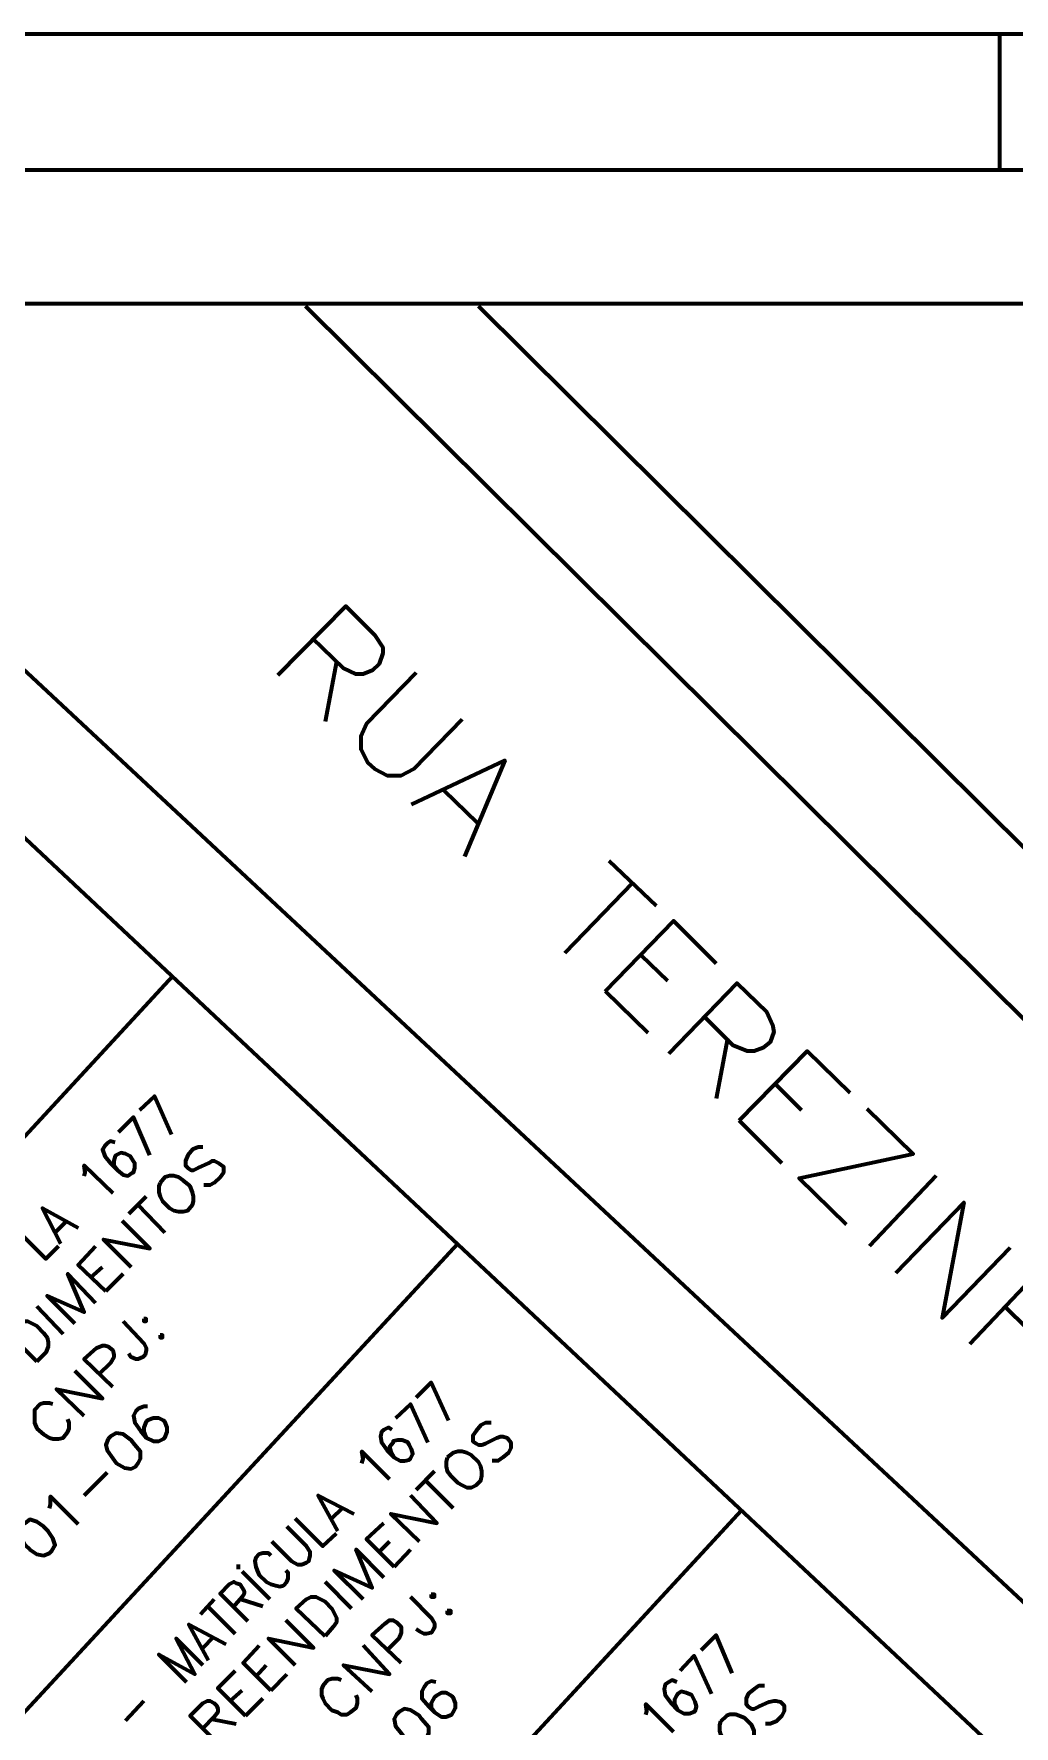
# Model space of a CAD drawing. Header units: inches. Extents: x 1 to 529, y -1 to 335.
# Drawn here: x 210.4 to 267, y 237.1 to 334.9 of the extents above; entities that cross this region are included whole.
import ezdxf

# ---------------------------------------------------------------- set-up
doc = ezdxf.new("R2010")
doc.units = ezdxf.units.IN
doc.layers.add('P', color=250, linetype='CONTINUOUS', lineweight=100)

msp = doc.modelspace()

# ---------------------------------------------------------------- linework, layer by layer
at = {"layer": 'P', "color": 252, "linetype": 'CONTINUOUS'}
for points in [[(1.2, 334.867), (474.8, 334.867), (474.8, 0), (1.2, 0), (1.2, 334.867)], [(266.2, 327), (266.2, 334.867)], [(18.067, 327), (466.933, 327), (466.933, 7.867), (18.067, 7.867), (18.067, 327)], [(23.4, 31.333), (367.4, 31.333), (367.4, 319.267), (23.4, 319.267), (23.4, 31.333)], [(284.267, 218.6), (177.067, 319.133)], [(273.133, 43.4), (332, 107), (335.2, 111.267), (336.533, 114.267), (338, 170.333), (337.933, 172.533), (337.4, 175.4), (336.8, 176.667), (335.667, 179.533), (333.467, 182.733), (331.933, 184.2), (187.267, 319.133)], [(226.067, 319.133), (323, 222.933)], [(236.067, 319.133), (326.067, 229.8)], [(218.4, 280.4), (170.067, 228.067)], [(218.333, 271.267), (217.333, 273.467), (216.467, 272.667)], [(217.067, 270.067), (216.133, 272.267), (215.267, 271.4)], [(215.067, 270.8), (214.8, 270.867), (214.6, 270.733), (214.467, 270.6), (214.333, 270.4), (214.467, 270), (214.8, 269.6), (215.2, 269.2), (215.533, 268.933), (215.8, 268.867), (216.067, 269.067), (216.133, 269.067), (216.2, 269.333), (216.2, 269.6), (216, 269.933), (215.933, 270), (215.667, 270.133), (215.4, 270.2), (215.133, 270.067), (215.067, 270), (215, 269.733), (215, 269.467), (215.2, 269.2)], [(220.133, 270.533), (219.867, 270.533), (219.533, 270.4), (219.267, 270.067), (219.133, 269.733), (219.133, 269.467), (219.267, 269.333), (219.467, 269.2), (219.6, 269.2), (219.867, 269.333), (220.467, 269.6), (220.667, 269.733), (220.8, 269.733), (221.067, 269.6), (221.333, 269.4), (221.333, 269.067), (221.133, 268.8), (220.8, 268.467), (220.533, 268.333), (220.2, 268.333)], [(213.267, 268.867), (213.333, 269.067), (213.267, 269.467), (214.933, 267.867)], [(217.667, 268.467), (217.6, 268.267), (217.6, 267.933), (217.667, 267.667), (217.8, 267.4), (218.2, 267), (218.467, 266.867), (218.733, 266.8), (219, 266.8), (219.267, 266.867), (219.533, 267.2), (219.6, 267.4), (219.6, 267.667), (219.533, 267.933), (219.4, 268.267), (219, 268.6), (218.733, 268.8), (218.467, 268.867), (218.2, 268.867), (217.933, 268.8), (217.667, 268.467)], [(211.933, 264.933), (210.867, 267), (212.933, 265.867)], [(215.867, 266.667), (216.867, 267.667)], [(216.4, 267.2), (217.933, 265.6)], [(211.6, 265.6), (212.2, 266.2)], [(216, 263.6), (214.4, 265.2), (217.067, 264.667), (215.467, 266.267)], [(209.533, 265.6), (211.067, 264.067), (211.8, 264.8)], [(234.867, 264.933), (186.6, 212.8)], [(214.533, 262.2), (212.933, 263.733), (213.933, 264.8)], [(212.733, 260.333), (211.133, 261.933), (213.267, 261), (212.333, 263.2), (213.933, 261.533)], [(213.667, 263), (214.333, 263.6)], [(214.533, 262.2), (215.533, 263.2)], [(210.533, 261.333), (212.067, 259.733)], [(210.533, 258.133), (208.933, 259.733), (209.467, 260.267), (209.733, 260.467), (210, 260.467), (210.267, 260.333), (210.533, 260.2), (210.933, 259.8), (211.133, 259.533), (211.2, 259.267), (211.2, 259), (211.067, 258.667), (210.533, 258.133)], [(215.533, 260.467), (216.733, 259.2), (216.867, 258.933), (216.867, 258.8), (216.8, 258.533), (216.667, 258.4), (216.4, 258.267), (216.267, 258.267), (216, 258.4), (215.867, 258.6)], [(216.733, 260.6), (216.733, 260.467), (216.867, 260.467), (216.867, 260.6), (216.733, 260.6)], [(217.667, 259.667), (217.667, 259.533), (217.8, 259.533), (217.8, 259.667), (217.667, 259.667)], [(214.933, 256.667), (213.267, 258.267), (214, 258.933), (214.333, 259.067), (214.467, 259.067), (214.667, 259), (214.933, 258.8), (215, 258.533), (215, 258.4), (214.8, 258.067), (214.133, 257.4)], [(213.267, 255), (211.667, 256.533), (214.333, 256), (212.733, 257.6)], [(234.333, 254.733), (233.333, 256.933), (232.467, 256.067)], [(211.467, 255.667), (211.267, 255.733), (210.933, 255.733), (210.733, 255.667), (210.4, 255.333), (210.4, 255.133), (210.4, 254.8), (210.4, 254.6), (210.533, 254.267), (210.933, 253.933), (211.267, 253.733), (211.467, 253.667), (211.8, 253.667), (212.067, 253.733), (212.333, 254.067), (212.4, 254.267), (212.4, 254.6), (212.333, 254.8)], [(216.933, 255.533), (216.733, 255.533), (216.4, 255.4), (216.267, 255.267), (216.133, 255), (216.2, 254.6), (216.533, 254.133), (216.867, 253.733), (217.267, 253.533), (217.6, 253.533), (217.867, 253.667), (217.933, 253.733), (218.067, 254.067), (218.067, 254.333), (217.933, 254.667), (217.867, 254.733), (217.6, 254.867), (217.267, 254.867), (216.933, 254.733), (216.867, 254.667), (216.733, 254.333), (216.733, 254.067), (216.867, 253.733)], [(233.133, 253.467), (232.133, 255.667), (231.267, 254.867)], [(231.067, 254.2), (230.867, 254.333), (230.6, 254.2), (230.467, 254.067), (230.4, 253.8), (230.467, 253.467), (230.8, 253), (231.2, 252.6), (231.533, 252.4), (231.8, 252.4), (232.067, 252.467), (232.133, 252.533), (232.267, 252.8), (232.2, 253.067), (232.067, 253.333), (232, 253.467), (231.667, 253.6), (231.4, 253.6), (231.133, 253.533), (231.133, 253.467), (230.933, 253.2), (231, 252.933), (231.2, 252.6)], [(236.8, 254.6), (236.467, 254.6), (236.2, 254.467), (235.933, 254.133), (235.733, 253.867), (235.733, 253.533), (235.933, 253.4), (236.067, 253.333), (236.267, 253.333), (236.467, 253.4), (237.133, 253.733), (237.333, 253.8), (237.467, 253.8), (237.733, 253.733), (237.933, 253.467), (237.933, 253.133), (237.8, 252.867), (237.467, 252.6), (237.2, 252.4), (236.867, 252.4)], [(214.667, 253.667), (214.533, 253.333), (214.6, 253), (214.933, 252.533), (215.133, 252.267), (215.6, 252), (216, 251.933), (216.267, 252.067), (216.4, 252.267), (216.533, 252.533), (216.533, 252.933), (216.2, 253.333), (216, 253.6), (215.533, 253.933), (215.133, 254), (214.8, 253.8), (214.667, 253.667)], [(229.333, 252.267), (229.4, 252.533), (229.333, 252.933), (230.933, 251.333)], [(234.267, 252.6), (234.2, 252.333), (234.2, 252.067), (234.267, 251.8), (234.467, 251.533), (234.867, 251.133), (235.133, 251), (235.4, 250.867), (235.667, 250.867), (235.933, 251), (236.2, 251.267), (236.267, 251.533), (236.267, 251.8), (236.2, 252.067), (236.067, 252.333), (235.667, 252.733), (235.4, 252.867), (235.133, 252.933), (234.867, 252.933), (234.6, 252.867), (234.267, 252.6)], [(213.267, 250.4), (214.6, 251.733)], [(232.467, 250.733), (233.533, 251.8)], [(227.933, 248.333), (226.8, 250.4), (228.867, 249.333)], [(232.667, 247.733), (231, 249.333), (233.667, 248.8), (232.133, 250.4)], [(233, 251.267), (234.6, 249.667)], [(251.267, 249.533), (203.2, 197.467)], [(211.267, 249.667), (211.333, 249.867), (211.333, 250.333), (212.933, 248.733)], [(227.6, 249.067), (228.2, 249.667)], [(209.667, 248.667), (209.533, 248.333), (209.6, 248), (209.867, 247.533), (210.133, 247.267), (210.533, 247), (210.933, 246.933), (211.267, 247.067), (211.4, 247.2), (211.6, 247.533), (211.467, 247.933), (211.2, 248.333), (210.933, 248.6), (210.533, 248.867), (210.133, 249), (209.867, 248.8), (209.667, 248.667)], [(224.133, 247.733), (225.267, 246.6), (225.6, 246.4), (225.867, 246.4), (226.133, 246.533), (226.267, 246.6), (226.333, 246.933), (226.333, 247.133), (226.133, 247.467), (225, 248.6)], [(225.467, 249.067), (227.067, 247.467), (227.867, 248.2)], [(231.2, 246.267), (229.6, 247.867), (230.6, 248.8)], [(230.333, 247.133), (230.933, 247.733)], [(224.067, 246.933), (223.933, 247.067), (223.6, 247.067), (223.4, 247), (223.2, 246.8), (223.133, 246.6), (223.2, 246.267), (223.267, 246.067), (223.4, 245.8), (223.8, 245.4), (224.067, 245.267), (224.333, 245.2), (224.6, 245.133), (224.8, 245.2), (225, 245.4), (225.067, 245.6), (225.067, 245.933), (224.933, 246.067)], [(229.4, 244.4), (227.733, 246.067), (229.933, 245.067), (229, 247.267), (230.6, 245.667)], [(231.2, 246.267), (232.133, 247.267)], [(222.2, 246.133), (222.2, 246.4)], [(222.4, 246), (224, 244.4)], [(222.733, 243.133), (221.133, 244.733), (221.667, 245.267), (221.933, 245.4), (222.067, 245.333), (222.267, 245.267), (222.4, 245.067), (222.533, 244.867), (222.533, 244.733), (222.4, 244.533), (221.867, 243.933)], [(227.2, 242.267), (225.533, 243.867), (226.133, 244.4), (226.4, 244.533), (226.667, 244.533), (226.933, 244.4), (227.2, 244.267), (227.6, 243.867), (227.733, 243.6), (227.867, 243.333), (227.867, 243.067), (227.667, 242.8), (227.2, 242.267)], [(227.2, 245.4), (228.733, 243.867)], [(232.133, 244.533), (233.333, 243.333), (233.533, 243), (233.533, 242.8), (233.467, 242.667), (233.333, 242.467), (233.067, 242.4), (232.933, 242.4), (232.667, 242.533), (232.467, 242.667)], [(233.333, 244.667), (233.333, 244.533), (233.533, 244.533), (233.533, 244.667), (233.333, 244.667)], [(220, 243.533), (220.8, 244.4)], [(220.4, 244), (222, 242.4)], [(222.333, 244.4), (223.6, 244)], [(234.267, 243.733), (234.267, 243.6), (234.467, 243.6), (234.467, 243.733), (234.267, 243.733)], [(220.467, 240.867), (219.333, 242.933), (221.467, 241.8)], [(225.467, 240.6), (223.933, 242.133), (226.533, 241.6), (224.933, 243.2)], [(231.6, 240.733), (229.933, 242.333), (230.667, 243), (230.933, 243.2), (231.133, 243.2), (231.333, 243.067), (231.6, 242.8), (231.6, 242.667), (231.6, 242.467), (231.467, 242.133), (230.8, 241.467)], [(219.2, 239.6), (217.6, 241.2), (219.667, 240.067), (218.6, 242.133), (220.133, 240.6)], [(220.133, 241.6), (220.733, 242.2)], [(224.067, 239.133), (222.467, 240.733), (223.4, 241.733)], [(229.933, 239.067), (228.267, 240.6), (230.933, 240.067), (229.4, 241.733)], [(250.733, 240.133), (249.8, 242.333), (248.933, 241.467)], [(223.2, 239.933), (223.8, 240.6)], [(249.533, 238.933), (248.533, 241.133), (247.733, 240.267)], [(222.6, 237.667), (221, 239.267), (222, 240.267)], [(224.067, 239.133), (225, 240.067)], [(228.133, 239.733), (227.933, 239.8), (227.6, 239.8), (227.333, 239.733), (227.067, 239.4), (227, 239.2), (227, 238.867), (227.067, 238.667), (227.2, 238.4), (227.6, 238), (227.933, 237.867), (228.133, 237.733), (228.467, 237.733), (228.667, 237.867), (229, 238.133), (229.067, 238.4), (229.067, 238.667), (229, 238.867)], [(233.6, 239.6), (233.333, 239.667), (233.067, 239.533), (232.933, 239.333), (232.8, 239.067), (232.8, 238.667), (233.2, 238.2), (233.533, 237.867), (233.933, 237.6), (234.2, 237.6), (234.533, 237.733), (234.6, 237.867), (234.733, 238.133), (234.733, 238.4), (234.6, 238.733), (234.533, 238.8), (234.2, 239), (233.933, 239), (233.6, 238.8), (233.533, 238.733), (233.333, 238.4), (233.333, 238.133), (233.533, 237.867)], [(247.533, 239.6), (247.267, 239.733), (247.067, 239.6), (246.867, 239.467), (246.8, 239.2), (246.867, 238.867), (247.2, 238.4), (247.6, 238), (247.933, 237.8), (248.267, 237.8), (248.467, 237.867), (248.6, 237.933), (248.667, 238.2), (248.6, 238.467), (248.467, 238.733), (248.4, 238.867), (248.067, 239), (247.8, 239.067), (247.6, 238.933), (247.533, 238.867), (247.4, 238.6), (247.4, 238.4), (247.6, 238)], [(221.733, 238.533), (222.4, 239.133)], [(222.6, 237.667), (223.6, 238.667)], [(252.6, 239.4), (252.267, 239.4), (252, 239.2), (251.667, 238.933), (251.533, 238.667), (251.533, 238.333), (251.667, 238.2), (251.867, 238.067), (252, 238.067), (252.267, 238.2), (252.867, 238.467), (253.133, 238.533), (253.267, 238.533), (253.533, 238.467), (253.733, 238.267), (253.733, 237.933), (253.6, 237.667), (253.267, 237.333), (252.933, 237.2), (252.667, 237.2)], [(215.667, 237.4), (216.733, 238.533)], [(221, 236.067), (219.4, 237.667), (220.133, 238.4), (220.4, 238.533), (220.533, 238.533), (220.8, 238.4), (220.933, 238.267), (221, 238.067), (221, 237.867), (220.8, 237.6), (220.133, 236.933)], [(231.333, 237.733), (231.2, 237.467), (231.267, 237.067), (231.6, 236.667), (231.8, 236.4), (232.267, 236.067), (232.667, 236), (232.933, 236.133), (233.067, 236.333), (233.2, 236.667), (233.2, 237), (232.8, 237.467), (232.667, 237.667), (232.133, 238), (231.8, 238.067), (231.467, 237.867), (231.333, 237.733)], [(245.733, 237.733), (245.8, 237.933), (245.733, 238.333), (247.333, 236.733)], [(250.067, 237.333), (250, 237.133), (250, 236.8), (250.067, 236.6), (250.2, 236.267), (250.6, 235.933), (250.933, 235.733), (251.133, 235.667), (251.467, 235.667), (251.667, 235.733), (252, 236.067), (252, 236.267), (252, 236.6), (252, 236.8), (251.867, 237.133), (251.467, 237.533), (251.133, 237.667), (250.933, 237.733), (250.6, 237.733), (250.4, 237.667), (250.067, 237.333)], [(220.667, 237.467), (222.067, 237.2)]]:
    msp.add_lwpolyline(points, dxfattribs=at)
at = {"layer": 'P', "color": 0, "linetype": 'CONTINUOUS'}
for points in [[(224.467, 297.8), (228.4, 301.8), (230.067, 300.133), (230.533, 299.4), (230.533, 299.067), (230.333, 298.467), (229.933, 298.067), (229.4, 297.867), (229, 297.867), (228.267, 298.2), (226.467, 299.933)], [(227.867, 298.6), (227.2, 295.133)], [(232.467, 297.933), (229.6, 295), (229.267, 294.267), (229.267, 293.533), (229.667, 292.733), (230.067, 292.4), (230.8, 292), (231.6, 292), (232.333, 292.4), (235.133, 295.267)], [(232.2, 290.333), (237.6, 292.867), (235.267, 287.333)], [(234.067, 291.133), (236, 289.267)], [(243.6, 287.067), (246.333, 284.467)], [(245, 285.8), (241.067, 281.733)], [(243.4, 279.533), (247.333, 283.6), (249.8, 281.133)], [(245.467, 281.6), (247, 280.133)], [(247.067, 275.933), (251, 280), (252.733, 278.333), (253.067, 277.6), (253.133, 277.2), (252.933, 276.6), (252.533, 276.267), (252, 276.067), (251.6, 276.067), (250.8, 276.4), (249.133, 278.067)], [(243.4, 279.533), (245.867, 277.133)], [(250.467, 276.8), (249.8, 273.333)], [(251.133, 272.067), (255.067, 276.067), (257.533, 273.667)], [(253.2, 274.2), (254.733, 272.667)], [(251.133, 272.067), (253.6, 269.6)], [(257.333, 266.067), (254.6, 268.733), (261.2, 270.133), (258.533, 272.733)], [(262.533, 268.867), (258.667, 264.8)], [(260.2, 263.267), (264.133, 267.333), (262.867, 260.667), (266.8, 264.733)], [(268.333, 263.2), (264.467, 259.133)], [(266.467, 261.333), (269.2, 258.667)]]:
    msp.add_lwpolyline(points, dxfattribs=at)

doc.saveas('drawing.dxf')
